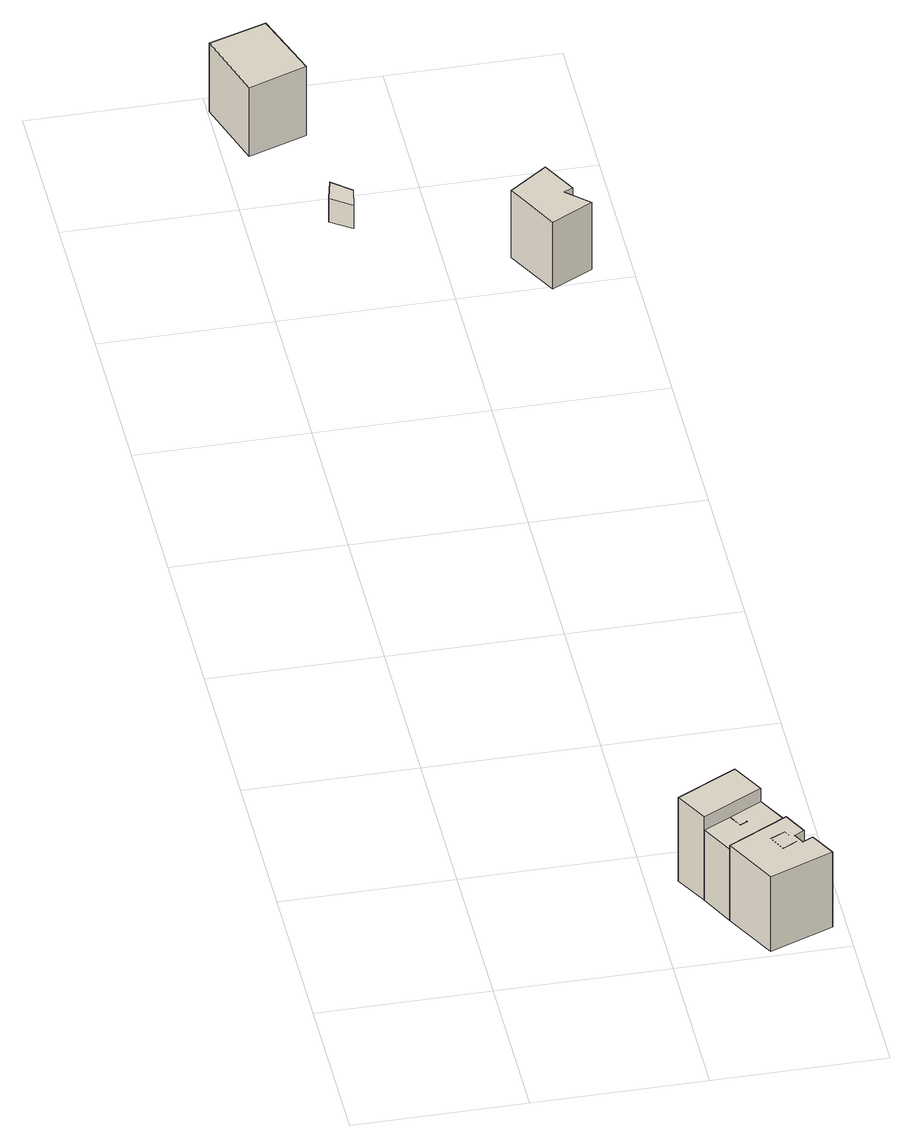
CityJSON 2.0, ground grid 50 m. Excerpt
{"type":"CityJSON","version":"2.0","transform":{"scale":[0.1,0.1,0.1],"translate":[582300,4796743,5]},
"CityObjects":{
"building1":{"type":"Building","children":["building1-1"],"geometry":[{"type":"MultiSurface","lod":"1","boundaries":[[[0,1,2,3]],[[1,4,5,2]],[[4,6,7,5]],[[6,0,3,7]],[[6,4,1,0]]]}]},
"building1-1":{"type":"BuildingPart","attributes":{"name":"8296639_P","measuredHeight":28.93},"parents":["building1"],"geometry":[{"type":"MultiSurface","lod":"2","boundaries":[[[0,1,2,3]],[[1,4,5,2]],[[4,6,7,5]],[[6,0,3,7]],[[6,4,1,0]]],"semantics":{"surfaces":[{"type":"WallSurface"},{"type":"RoofSurface"}],"values":[0,0,0,0,1]}}]},
"building2":{"type":"Building","children":["building2-1"],"geometry":[{"type":"MultiSurface","lod":"1","boundaries":[[[8,9,10,7]],[[9,11,12,10]],[[11,13,3,12]],[[13,8,7,3]],[[13,11,9,8]]]}]},
"building2-1":{"type":"BuildingPart","attributes":{"name":"8296649_P","measuredHeight":24.4},"parents":["building2"],"geometry":[{"type":"MultiSurface","lod":"2","boundaries":[[[8,9,10,7]],[[9,11,12,10]],[[11,13,3,12]],[[13,8,7,3]],[[14,15,16,17]],[[15,18,19,16]],[[18,20,21,19]],[[20,14,17,21]],[[13,11,9,8],[20,18,15,14]]],"semantics":{"surfaces":[{"type":"WallSurface"},{"type":"RoofSurface"}],"values":[0,0,0,0,0,0,0,0,1]}}]},
"building3":{"type":"Building","children":["building3-1"],"geometry":[{"type":"MultiSurface","lod":"1","boundaries":[[[22,23,10,12]],[[23,24,25,10]],[[24,26,27,25]],[[26,28,29,27]],[[28,30,31,29]],[[30,32,33,31]],[[32,34,35,33]],[[34,22,12,35]],[[34,32,30,28,26,24,23,22]]]}]},
"building3-1":{"type":"BuildingPart","attributes":{"name":"8296650_P","measuredHeight":25.91},"parents":["building3"],"geometry":[{"type":"MultiSurface","lod":"2","boundaries":[[[22,23,10,12]],[[23,24,25,10]],[[24,26,27,25]],[[26,28,29,27]],[[28,30,31,29]],[[30,32,33,31]],[[32,34,35,33]],[[34,22,12,35]],[[36,37,38,39]],[[37,40,41,38]],[[40,42,43,41]],[[42,36,39,43]],[[34,32,30,28,26,24,23,22],[42,40,37,36]]],"semantics":{"surfaces":[{"type":"WallSurface"},{"type":"RoofSurface"}],"values":[0,0,0,0,0,0,0,0,0,0,0,0,1]}}]},
"building4":{"type":"Building","children":["building4-1"],"geometry":[{"type":"MultiSurface","lod":"1","boundaries":[[[44,45,46,47]],[[45,48,49,46]],[[48,50,51,49]],[[50,44,47,51]],[[50,48,45,44]]]}]},
"building4-1":{"type":"BuildingPart","attributes":{"name":"8297155_P","measuredHeight":23.68},"parents":["building4"],"geometry":[{"type":"MultiSurface","lod":"2","boundaries":[[[44,45,46,47]],[[45,48,49,46]],[[48,50,51,49]],[[50,44,47,51]],[[50,48,45,44]]],"semantics":{"surfaces":[{"type":"WallSurface"},{"type":"RoofSurface"}],"values":[0,0,0,0,1]}}]},
"building5":{"type":"Building","children":["building5-1"],"geometry":[{"type":"MultiSurface","lod":"1","boundaries":[[[52,53,54,55]],[[53,56,57,54]],[[56,58,59,57]],[[58,52,55,59]],[[58,56,53,52]]]}]},
"building5-1":{"type":"BuildingPart","attributes":{"name":"8297423_P","measuredHeight":8.07},"parents":["building5"],"geometry":[{"type":"MultiSurface","lod":"2","boundaries":[[[52,53,54,55]],[[53,56,57,54]],[[56,58,59,57]],[[58,52,55,59]],[[58,56,53,52]]],"semantics":{"surfaces":[{"type":"WallSurface"},{"type":"RoofSurface"}],"values":[0,0,0,0,1]}}]},
"building6":{"type":"Building","children":["building6-1"],"geometry":[{"type":"MultiSurface","lod":"1","boundaries":[[[60,61,62,63]],[[61,64,65,62]],[[64,66,67,65]],[[66,68,69,67]],[[68,70,71,69]],[[70,60,63,71]],[[70,68,66,64,61,60]]]}]},
"building6-1":{"type":"BuildingPart","attributes":{"name":"8297116_P","measuredHeight":23.21},"parents":["building6"],"geometry":[{"type":"MultiSurface","lod":"2","boundaries":[[[60,61,62,63]],[[61,64,65,62]],[[64,66,67,65]],[[66,68,69,67]],[[68,70,71,69]],[[70,60,63,71]],[[70,68,66,64,61,60]]],"semantics":{"surfaces":[{"type":"WallSurface"},{"type":"RoofSurface"}],"values":[0,0,0,0,0,0,1]}}]}
},
"vertices":[
[638,265,306],[586,363,306],[586,363,17],[638,265,18],[762,455,306],[762,455,17],[814,358,306],[814,358,16],
[814,358,261],[865,261,261],[865,261,17],[689,167,261],[689,167,16],[638,265,261],
[717,307,261],[739,267,261],[739,267,18],[717,307,16],[761,278,261],[761,278,17],[740,319,261],[740,319,16],
[689,167,275],[865,261,275],[901,191,275],[901,191,16],[872,175,275],[872,175,16],[888,144,275],[888,144,16],[918,160,275],[918,160,16],[958,84,275],[958,84,15],[771,10,275],[771,10,17],
[848,196,275],[805,175,275],[805,175,16],[848,196,17],[829,126,275],[829,126,16],[872,149,275],[872,149,16],
[73,3723,246],[5,3937,246],[5,3937,10],[73,3723,9],[172,3993,246],[172,3993,10],[243,3784,246],[243,3784,7],
[243,3461,96],[299,3413,96],[299,3413,16],[243,3461,14],[287,3347,96],[287,3347,17],[226,3391,96],[226,3391,15],
[766,2984,244],[682,3143,244],[682,3143,12],[766,2984,12],[794,3226,244],[794,3226,12],[849,3121,244],[849,3121,12],[823,3108,244],[823,3108,11],[887,3049,244],[887,3049,12]
]}
